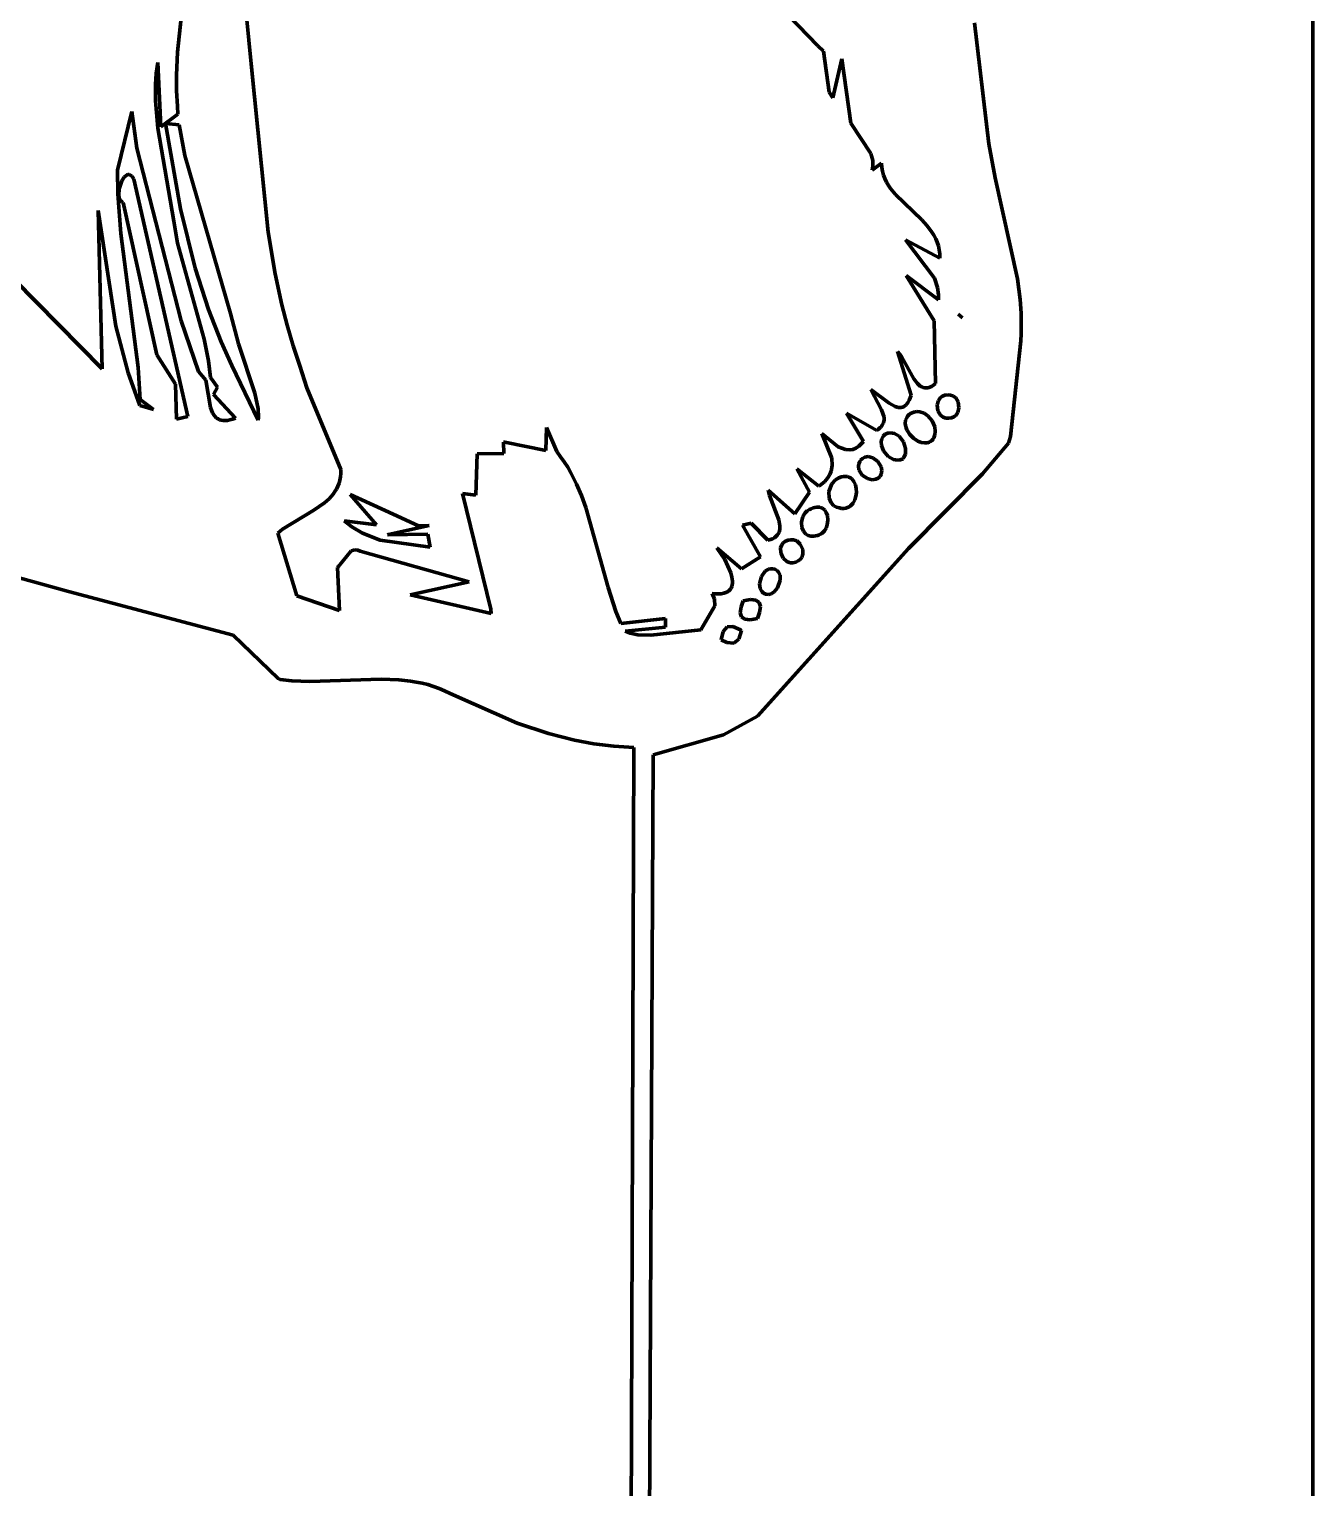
# Model space of a CAD drawing. Header units: millimetres. Extents: x 0 to 11.1, y 0 to 17.3.
# Drawn here: x 9.312 to 11.111, y 3.768 to 5.812 of the extents above; entities that cross this region are included whole.
import ezdxf

# ---------------------------------------------------------------- set-up
doc = ezdxf.new("R2010")
doc.units = ezdxf.units.MM
doc.layers.add('color#010101ff', color=7, linetype='CONTINUOUS', lineweight=100)
doc.layers.add('color#ffffffff', color=7, linetype='CONTINUOUS', lineweight=100)

msp = doc.modelspace()

# ---------------------------------------------------------------- linework, layer by layer
at = {"layer": 'color#010101ff'}
for p, q in [((9.52, 5.7795), (9.5389, 5.952)), ((9.611, 5.8878), (9.6232, 5.7631)), ((10.4173, 5.7884), (10.3623, 5.8452)), ((10.637, 5.8204), (10.6573, 5.6509)), ((10.4255, 5.7809), (10.4173, 5.7884)), ((9.4904, 5.7497), (9.4924, 5.7652)), ((9.4924, 5.7652), (9.4967, 5.6751)), ((9.5187, 5.7471), (9.52, 5.7795)), ((9.6232, 5.7631), (9.647, 5.5272)), ((10.4334, 5.7234), (10.4255, 5.7809)), ((10.4512, 5.7702), (10.4387, 5.7153)), ((10.4639, 5.68), (10.4512, 5.7702)), ((9.4893, 5.7343), (9.4904, 5.7497)), ((9.5189, 5.7254), (9.5187, 5.7471)), ((9.4893, 5.7112), (9.4893, 5.7343)), ((9.5199, 5.7037), (9.5189, 5.7254)), ((10.4387, 5.7153), (10.4334, 5.7234)), ((9.4927, 5.6728), (9.4893, 5.7112)), ((9.5208, 5.6928), (9.5199, 5.7037)), ((9.4361, 5.6144), (9.4559, 5.6965)), ((9.4559, 5.6965), (9.4631, 5.6449)), ((9.4967, 5.6751), (9.5208, 5.6928)), ((9.515, 5.5428), (9.4927, 5.6728)), ((9.5034, 5.6796), (9.5241, 5.5598)), ((9.5225, 5.6779), (9.5034, 5.6796)), ((9.5306, 5.6348), (9.5225, 5.6779)), ((10.4919, 5.6373), (10.4639, 5.68)), ((9.4631, 5.6449), (9.5251, 5.403)), ((10.6573, 5.6509), (10.6659, 5.6034)), ((9.5942, 5.4134), (9.5306, 5.6348)), ((10.4943, 5.6277), (10.4919, 5.6373)), ((10.5065, 5.6239), (10.4934, 5.6142)), ((10.4934, 5.6142), (10.4943, 5.6198)), ((10.4943, 5.6198), (10.4943, 5.6277)), ((10.5069, 5.6181), (10.5065, 5.6239)), ((9.4365, 5.581), (9.4361, 5.6144)), ((9.4422, 5.5994), (9.4384, 5.5882)), ((9.4455, 5.6046), (9.4422, 5.5994)), ((9.4481, 5.6069), (9.4455, 5.6046)), ((9.4494, 5.6077), (9.4481, 5.6069)), ((9.4508, 5.608), (9.4494, 5.6077)), ((9.4522, 5.6081), (9.4508, 5.608)), ((9.4535, 5.6077), (9.4522, 5.6081)), ((9.4549, 5.6069), (9.4535, 5.6077)), ((9.4563, 5.6057), (9.4549, 5.6069)), ((9.4576, 5.604), (9.4563, 5.6057)), ((9.4589, 5.6017), (9.4576, 5.604)), ((9.5346, 5.2691), (9.4589, 5.6017)), ((10.5079, 5.6126), (10.5069, 5.6181)), ((10.5094, 5.6074), (10.5079, 5.6126)), ((10.5113, 5.6024), (10.5094, 5.6074)), ((10.5137, 5.5975), (10.5113, 5.6024)), ((10.6659, 5.6034), (10.6974, 5.4618)), ((9.4407, 5.5256), (9.4365, 5.581)), ((9.4384, 5.5882), (9.4378, 5.5791)), ((9.4378, 5.5791), (9.4385, 5.5751)), ((10.5164, 5.5929), (10.5137, 5.5975)), ((10.5194, 5.5884), (10.5164, 5.5929)), ((10.5263, 5.5799), (10.5194, 5.5884)), ((10.5631, 5.5445), (10.5263, 5.5799)), ((9.4385, 5.5751), (9.4399, 5.5719)), ((9.4399, 5.5719), (9.441, 5.5707)), ((9.441, 5.5707), (9.4423, 5.5697)), ((9.4423, 5.5697), (9.4438, 5.569)), ((9.4438, 5.569), (9.4912, 5.3555)), ((9.5241, 5.5598), (9.5447, 5.4771)), ((9.4144, 5.3358), (9.409, 5.5576)), ((9.409, 5.5576), (9.4339, 5.3954)), ((9.5201, 5.5121), (9.515, 5.5428)), ((10.5707, 5.5362), (10.5631, 5.5445)), ((9.4652, 5.3376), (9.4407, 5.5256)), ((9.647, 5.5272), (9.6569, 5.4688)), ((10.5773, 5.5275), (10.5707, 5.5362)), ((10.5802, 5.523), (10.5773, 5.5275)), ((10.5827, 5.5182), (10.5802, 5.523)), ((10.5848, 5.5133), (10.5827, 5.5182)), ((9.2436, 5.5089), (9.4144, 5.3358)), ((9.5576, 5.3773), (9.5201, 5.5121)), ((10.5809, 5.4627), (10.5402, 5.5167)), ((10.5402, 5.5167), (10.5885, 5.491)), ((10.5865, 5.5081), (10.5848, 5.5133)), ((10.5877, 5.5027), (10.5865, 5.5081)), ((10.5884, 5.497), (10.5877, 5.5027)), ((9.5447, 5.4771), (9.5634, 5.4192)), ((10.5885, 5.491), (10.5884, 5.497)), ((9.6569, 5.4688), (9.6663, 5.4254)), ((10.5804, 5.4029), (10.5412, 5.4667)), ((10.5412, 5.4667), (10.5867, 5.4323)), ((10.5852, 5.45), (10.5809, 5.4627)), ((10.6974, 5.4618), (10.701, 5.4332)), ((10.5867, 5.4396), (10.5852, 5.45)), ((10.5867, 5.4323), (10.5867, 5.4396)), ((9.5634, 5.4192), (9.5811, 5.3739)), ((9.6663, 5.4254), (9.6737, 5.3968)), ((10.701, 5.4332), (10.7023, 5.4139)), ((9.4339, 5.3954), (9.4512, 5.3301)), ((9.5251, 5.403), (9.5497, 5.3323)), ((9.6056, 5.3711), (9.5942, 5.4134)), ((9.6737, 5.3968), (9.6821, 5.3683)), ((10.5824, 5.3153), (10.5804, 5.4029)), ((10.6139, 5.4125), (10.6204, 5.4072)), ((10.6204, 5.4072), (10.6139, 5.4125)), ((10.7023, 5.4139), (10.7026, 5.3946)), ((9.5637, 5.3469), (9.5576, 5.3773)), ((10.7017, 5.3751), (10.6875, 5.2412)), ((10.7023, 5.3849), (10.7017, 5.3751)), ((10.7026, 5.3946), (10.7023, 5.3849)), ((9.4912, 5.3555), (9.5171, 5.3144)), ((9.5811, 5.3739), (9.5962, 5.3407)), ((9.6284, 5.3019), (9.6056, 5.3711)), ((9.6821, 5.3683), (9.6915, 5.34)), ((10.5481, 5.2988), (10.5292, 5.36)), ((10.5292, 5.36), (10.5323, 5.3565)), ((10.5323, 5.3565), (10.5353, 5.3521)), ((9.4679, 5.2931), (9.4652, 5.3376)), ((9.5665, 5.3238), (9.5637, 5.3469)), ((9.5962, 5.3407), (9.6333, 5.264)), ((9.6915, 5.34), (9.7013, 5.3091)), ((10.5353, 5.3521), (10.552, 5.3219)), ((9.4512, 5.3301), (9.4674, 5.2844)), ((9.5171, 5.3144), (9.5185, 5.2654)), ((9.5497, 5.3323), (9.5599, 5.3202)), ((9.5599, 5.3202), (9.5665, 5.2819)), ((9.5763, 5.3104), (9.5665, 5.3238)), ((10.552, 5.3219), (10.5572, 5.3151)), ((10.5572, 5.3151), (10.561, 5.3118)), ((10.5796, 5.313), (10.5824, 5.3153)), ((9.4867, 5.279), (9.4679, 5.2931)), ((9.5706, 5.2999), (9.5763, 5.3104)), ((9.6013, 5.2666), (9.5706, 5.2999)), ((9.6331, 5.2796), (9.6284, 5.3019)), ((9.7013, 5.3091), (9.7491, 5.1946)), ((10.5067, 5.2784), (10.4918, 5.307)), ((10.4918, 5.307), (10.5172, 5.2876)), ((10.5456, 5.292), (10.5469, 5.2952)), ((10.5469, 5.2952), (10.5481, 5.2988)), ((10.561, 5.3118), (10.563, 5.3106)), ((10.563, 5.3106), (10.5651, 5.3097)), ((10.5651, 5.3097), (10.5673, 5.3092)), ((10.5673, 5.3092), (10.5695, 5.3091)), ((10.5695, 5.3091), (10.5719, 5.3093)), ((10.5719, 5.3093), (10.5743, 5.3101)), ((10.5743, 5.3101), (10.5769, 5.3113)), ((10.5769, 5.3113), (10.5796, 5.313)), ((10.5895, 5.2957), (10.5866, 5.2917)), ((10.5922, 5.2977), (10.5895, 5.2957)), ((10.5955, 5.2989), (10.5922, 5.2977)), ((10.5995, 5.2993), (10.5955, 5.2989)), ((10.6033, 5.2991), (10.5995, 5.2993)), ((10.6067, 5.298), (10.6033, 5.2991)), ((10.6107, 5.2951), (10.6067, 5.298)), ((10.6141, 5.2894), (10.6107, 5.2951)), ((9.4674, 5.2844), (9.4867, 5.279)), ((9.5665, 5.2819), (9.5693, 5.2744)), ((9.5693, 5.2744), (9.5718, 5.2702)), ((9.6335, 5.268), (9.6331, 5.2796)), ((10.4814, 5.234), (10.4576, 5.2739)), ((10.4576, 5.2739), (10.4999, 5.2495)), ((10.5102, 5.2683), (10.5067, 5.2784)), ((10.5172, 5.2876), (10.5259, 5.283)), ((10.5259, 5.283), (10.53, 5.2818)), ((10.53, 5.2818), (10.534, 5.2817)), ((10.534, 5.2817), (10.5359, 5.282)), ((10.5359, 5.282), (10.5377, 5.2827)), ((10.5377, 5.2827), (10.5395, 5.2838)), ((10.5395, 5.2838), (10.5412, 5.2852)), ((10.5412, 5.2852), (10.5427, 5.2871)), ((10.5427, 5.2871), (10.5442, 5.2893)), ((10.5442, 5.2893), (10.5456, 5.292)), ((10.5475, 5.2731), (10.5454, 5.2717)), ((10.5518, 5.275), (10.5475, 5.2731)), ((10.5561, 5.2759), (10.5518, 5.275)), ((10.5603, 5.2756), (10.5561, 5.2759)), ((10.5663, 5.2736), (10.5603, 5.2756)), ((10.5718, 5.27), (10.5663, 5.2736)), ((10.5866, 5.2917), (10.5848, 5.2853)), ((10.5848, 5.2853), (10.5858, 5.2768)), ((10.5858, 5.2768), (10.5893, 5.271)), ((10.6106, 5.2705), (10.6135, 5.2745)), ((10.6135, 5.2745), (10.6152, 5.281)), ((10.6152, 5.281), (10.6141, 5.2894)), ((9.5185, 5.2654), (9.5346, 5.2691)), ((9.5718, 5.2702), (9.575, 5.2669)), ((9.575, 5.2669), (9.5769, 5.2656)), ((9.5769, 5.2656), (9.579, 5.2646)), ((9.579, 5.2646), (9.5814, 5.2638)), ((9.5814, 5.2638), (9.584, 5.2634)), ((9.584, 5.2634), (9.5869, 5.2633)), ((9.5869, 5.2633), (9.59, 5.2636)), ((9.59, 5.2636), (9.5935, 5.2642)), ((9.5935, 5.2642), (9.5972, 5.2652)), ((9.5972, 5.2652), (9.6013, 5.2666)), ((9.6333, 5.264), (9.6335, 5.268)), ((10.0361, 5.2214), (10.037, 5.2535)), ((10.037, 5.2535), (10.0515, 5.2201)), ((10.5024, 5.2512), (10.5045, 5.253)), ((10.5045, 5.253), (10.5062, 5.2548)), ((10.5062, 5.2548), (10.5076, 5.2567)), ((10.5076, 5.2567), (10.5095, 5.2604)), ((10.5095, 5.2604), (10.5103, 5.2643)), ((10.5103, 5.2643), (10.5102, 5.2683)), ((10.5405, 5.2638), (10.54, 5.2593)), ((10.54, 5.2593), (10.5407, 5.2548)), ((10.5412, 5.2659), (10.5405, 5.2638)), ((10.5407, 5.2548), (10.5423, 5.2503)), ((10.5422, 5.2679), (10.5412, 5.2659)), ((10.5436, 5.2699), (10.5422, 5.2679)), ((10.5454, 5.2717), (10.5436, 5.2699)), ((10.5776, 5.2631), (10.5718, 5.27)), ((10.5812, 5.2547), (10.5776, 5.2631)), ((10.582, 5.248), (10.5812, 5.2547)), ((10.5893, 5.271), (10.5933, 5.268)), ((10.5933, 5.268), (10.5967, 5.2669)), ((10.5967, 5.2669), (10.6007, 5.2667)), ((10.6007, 5.2667), (10.6046, 5.2671)), ((10.6046, 5.2671), (10.6079, 5.2685)), ((10.6079, 5.2685), (10.6106, 5.2705)), ((9.9772, 5.2172), (9.977, 5.2332)), ((9.977, 5.2332), (9.9786, 5.2329)), ((9.9786, 5.2329), (10.0361, 5.2214)), ((10.4372, 5.2108), (10.4229, 5.2454)), ((10.4229, 5.2454), (10.4459, 5.2268)), ((10.4749, 5.2276), (10.4792, 5.2316)), ((10.4792, 5.2316), (10.4814, 5.234)), ((10.4999, 5.2495), (10.5024, 5.2512)), ((10.5071, 5.2379), (10.5063, 5.2342)), ((10.5063, 5.2342), (10.5066, 5.2284)), ((10.509, 5.2414), (10.5071, 5.2379)), ((10.5118, 5.2445), (10.509, 5.2414)), ((10.5156, 5.2459), (10.5118, 5.2445)), ((10.5194, 5.2463), (10.5156, 5.2459)), ((10.5247, 5.2452), (10.5194, 5.2463)), ((10.5312, 5.2413), (10.5247, 5.2452)), ((10.5373, 5.2337), (10.5312, 5.2413)), ((10.5405, 5.2243), (10.5373, 5.2337)), ((10.5423, 5.2503), (10.5462, 5.244)), ((10.5462, 5.244), (10.5515, 5.2385)), ((10.5515, 5.2385), (10.5578, 5.2344)), ((10.5578, 5.2344), (10.5623, 5.2327)), ((10.5623, 5.2327), (10.5668, 5.232)), ((10.5668, 5.232), (10.5712, 5.2324)), ((10.5712, 5.2324), (10.5733, 5.2331)), ((10.5733, 5.2331), (10.5754, 5.2341)), ((10.5754, 5.2341), (10.5773, 5.2355)), ((10.5773, 5.2355), (10.5792, 5.2372)), ((10.5792, 5.2372), (10.5802, 5.2393)), ((10.5802, 5.2393), (10.5816, 5.2436)), ((10.5816, 5.2436), (10.582, 5.248)), ((10.6845, 5.2317), (10.6482, 5.1889)), ((10.6875, 5.2412), (10.6845, 5.2317)), ((9.938, 5.1589), (9.9402, 5.2168)), ((9.9402, 5.2168), (9.9772, 5.2172)), ((10.0515, 5.2201), (10.057, 5.2128)), ((10.057, 5.2128), (10.0621, 5.2054)), ((10.4459, 5.2268), (10.456, 5.2227)), ((10.456, 5.2227), (10.4622, 5.2223)), ((10.4622, 5.2223), (10.4664, 5.223)), ((10.4664, 5.223), (10.4706, 5.2248)), ((10.4706, 5.2248), (10.4749, 5.2276)), ((10.4832, 5.212), (10.4801, 5.2103)), ((10.4881, 5.2129), (10.4832, 5.212)), ((10.4946, 5.2114), (10.4881, 5.2129)), ((10.5017, 5.2062), (10.4946, 5.2114)), ((10.5066, 5.2284), (10.5095, 5.2208)), ((10.5095, 5.2208), (10.5162, 5.2129)), ((10.5162, 5.2129), (10.5233, 5.2089)), ((10.5368, 5.21), (10.5379, 5.2115)), ((10.5379, 5.2115), (10.5402, 5.2167)), ((10.5402, 5.2167), (10.5405, 5.2243)), ((9.7491, 5.1946), (9.7491, 5.1894)), ((10.0621, 5.2054), (10.0669, 5.1979)), ((10.0669, 5.1979), (10.0713, 5.1902)), ((10.4058, 5.1632), (10.3878, 5.1958)), ((10.3878, 5.1958), (10.419, 5.1717)), ((10.4341, 5.1876), (10.4362, 5.1925)), ((10.4362, 5.1925), (10.4377, 5.2002)), ((10.4377, 5.2002), (10.4372, 5.2108)), ((10.4748, 5.2027), (10.4743, 5.1993)), ((10.4743, 5.1993), (10.4751, 5.1944)), ((10.4762, 5.206), (10.4748, 5.2027)), ((10.4751, 5.1944), (10.4797, 5.187)), ((10.4772, 5.2077), (10.4762, 5.206)), ((10.4801, 5.2103), (10.4772, 5.2077)), ((10.5063, 5.1987), (10.5017, 5.2062)), ((10.5072, 5.1936), (10.5063, 5.1987)), ((10.5063, 5.1885), (10.5072, 5.1936)), ((10.5233, 5.2089), (10.529, 5.2079)), ((10.529, 5.2079), (10.5329, 5.2084)), ((10.5329, 5.2084), (10.5368, 5.21)), ((9.7449, 5.1713), (9.743, 5.1675)), ((9.7465, 5.1755), (9.7449, 5.1713)), ((9.7477, 5.1798), (9.7465, 5.1755)), ((9.7486, 5.1844), (9.7477, 5.1798)), ((9.7491, 5.1894), (9.7486, 5.1844)), ((10.0713, 5.1902), (10.0793, 5.1744)), ((10.0793, 5.1744), (10.0863, 5.1582)), ((10.419, 5.1717), (10.422, 5.1738)), ((10.422, 5.1738), (10.4271, 5.1782)), ((10.4271, 5.1782), (10.4311, 5.1828)), ((10.4311, 5.1828), (10.4341, 5.1876)), ((10.4369, 5.1747), (10.4328, 5.1639)), ((10.4421, 5.1804), (10.4369, 5.1747)), ((10.4471, 5.1833), (10.4421, 5.1804)), ((10.4504, 5.1844), (10.4471, 5.1833)), ((10.4534, 5.185), (10.4504, 5.1844)), ((10.4562, 5.1851), (10.4534, 5.185)), ((10.4588, 5.1848), (10.4562, 5.1851)), ((10.4611, 5.1841), (10.4588, 5.1848)), ((10.4632, 5.183), (10.4611, 5.1841)), ((10.465, 5.1816), (10.4632, 5.183)), ((10.4666, 5.1799), (10.465, 5.1816)), ((10.468, 5.1779), (10.4666, 5.1799)), ((10.4701, 5.1734), (10.468, 5.1779)), ((10.4713, 5.1683), (10.4701, 5.1734)), ((10.4797, 5.187), (10.487, 5.182)), ((10.487, 5.182), (10.4937, 5.1804)), ((10.4937, 5.1804), (10.4987, 5.1812)), ((10.4987, 5.1812), (10.5018, 5.1827)), ((10.5018, 5.1827), (10.5046, 5.1852)), ((10.5046, 5.1852), (10.5063, 5.1885)), ((10.6482, 5.1889), (10.5444, 5.0842)), ((9.7326, 5.1539), (9.726, 5.1482)), ((9.7383, 5.1603), (9.7326, 5.1539)), ((9.7408, 5.1638), (9.7383, 5.1603)), ((9.743, 5.1675), (9.7408, 5.1638)), ((9.7619, 5.1599), (9.8224, 5.1322)), ((9.7991, 5.1172), (9.7619, 5.1599)), ((9.9592, 4.9993), (9.9195, 5.161)), ((9.9195, 5.161), (9.938, 5.1589)), ((10.0863, 5.1582), (10.0924, 5.1416)), ((10.3495, 5.1585), (10.3478, 5.1658)), ((10.3478, 5.1658), (10.3853, 5.1325)), ((10.3627, 5.1242), (10.3495, 5.1585)), ((10.3853, 5.1325), (10.4058, 5.1632)), ((10.4328, 5.1639), (10.4331, 5.1546)), ((10.4331, 5.1546), (10.4361, 5.148)), ((10.4668, 5.1477), (10.4693, 5.1522)), ((10.4693, 5.1522), (10.4709, 5.1574)), ((10.4709, 5.1574), (10.4715, 5.1628)), ((10.4715, 5.1628), (10.4713, 5.1683)), ((9.711, 5.1379), (9.6674, 5.1112)), ((9.726, 5.1482), (9.711, 5.1379)), ((9.8224, 5.1322), (9.8578, 5.116)), ((10.0924, 5.1416), (10.1234, 5.0296)), ((10.3996, 5.134), (10.3965, 5.1289)), ((10.4024, 5.1368), (10.3996, 5.134)), ((10.4059, 5.1389), (10.4024, 5.1368)), ((10.4079, 5.1397), (10.4059, 5.1389)), ((10.4107, 5.141), (10.4079, 5.1397)), ((10.4134, 5.1418), (10.4107, 5.141)), ((10.4159, 5.1422), (10.4134, 5.1418)), ((10.4182, 5.1422), (10.4159, 5.1422)), ((10.4203, 5.1419), (10.4182, 5.1422)), ((10.4223, 5.1413), (10.4203, 5.1419)), ((10.4241, 5.1405), (10.4223, 5.1413)), ((10.4271, 5.1379), (10.4241, 5.1405)), ((10.4293, 5.1346), (10.4271, 5.1379)), ((10.4308, 5.1306), (10.4293, 5.1346)), ((10.4316, 5.124), (10.4308, 5.1306)), ((10.4361, 5.148), (10.44, 5.1441)), ((10.44, 5.1441), (10.4434, 5.1422)), ((10.4434, 5.1422), (10.4476, 5.141)), ((10.4476, 5.141), (10.4508, 5.1404)), ((10.4508, 5.1404), (10.4538, 5.1403)), ((10.4538, 5.1403), (10.4565, 5.1407)), ((10.4565, 5.1407), (10.459, 5.1414)), ((10.459, 5.1414), (10.4613, 5.1425)), ((10.4613, 5.1425), (10.4633, 5.144)), ((10.4633, 5.144), (10.4652, 5.1457)), ((10.4652, 5.1457), (10.4668, 5.1477)), ((9.6674, 5.1112), (9.6608, 5.1054)), ((9.7644, 5.1145), (9.7538, 5.1228)), ((9.7538, 5.1228), (9.7991, 5.1172)), ((9.7795, 5.1055), (9.7644, 5.1145)), ((9.873, 5.1164), (9.8159, 5.1036)), ((9.8578, 5.116), (9.873, 5.1164)), ((10.3119, 5.1168), (10.3239, 5.1198)), ((10.3372, 5.0723), (10.3119, 5.1168)), ((10.3239, 5.1198), (10.3475, 5.0958)), ((10.3643, 5.1161), (10.3627, 5.1242)), ((10.3638, 5.1088), (10.3642, 5.1111)), ((10.3642, 5.1111), (10.3643, 5.1161)), ((10.3965, 5.1289), (10.3945, 5.1212)), ((10.3945, 5.1212), (10.3951, 5.1135)), ((10.3951, 5.1135), (10.3972, 5.1083)), ((10.4233, 5.1057), (10.4266, 5.1089)), ((10.4266, 5.1089), (10.429, 5.1128)), ((10.429, 5.1128), (10.4307, 5.1172)), ((10.4307, 5.1172), (10.4316, 5.124)), ((9.6608, 5.1054), (9.6874, 5.018)), ((9.8041, 5.0958), (9.7795, 5.1055)), ((9.8742, 5.0862), (9.8041, 5.0958)), ((9.8143, 5.1033), (9.8711, 5.1042)), ((9.8159, 5.1036), (9.8143, 5.1033)), ((9.8711, 5.1042), (9.8742, 5.0862)), ((10.3475, 5.0958), (10.351, 5.0968)), ((10.351, 5.0968), (10.3541, 5.0979)), ((10.3541, 5.0979), (10.3567, 5.0993)), ((10.3567, 5.0993), (10.3588, 5.1009)), ((10.3588, 5.1009), (10.3606, 5.1026)), ((10.3606, 5.1026), (10.362, 5.1045)), ((10.362, 5.1045), (10.3631, 5.1066)), ((10.3631, 5.1066), (10.3638, 5.1088)), ((10.367, 5.0895), (10.3652, 5.0849)), ((10.3691, 5.0921), (10.367, 5.0895)), ((10.3721, 5.0942), (10.3691, 5.0921)), ((10.376, 5.0956), (10.3721, 5.0942)), ((10.3797, 5.0964), (10.376, 5.0956)), ((10.3832, 5.0963), (10.3797, 5.0964)), ((10.3879, 5.0947), (10.3832, 5.0963)), ((10.3928, 5.0903), (10.3879, 5.0947)), ((10.3963, 5.0827), (10.3928, 5.0903)), ((10.3972, 5.1083), (10.4007, 5.1043)), ((10.4007, 5.1043), (10.4038, 5.1025)), ((10.4038, 5.1025), (10.4075, 5.1015)), ((10.4075, 5.1015), (10.4119, 5.1015)), ((10.4119, 5.1015), (10.4143, 5.1019)), ((10.4143, 5.1019), (10.4169, 5.1025)), ((10.4169, 5.1025), (10.4192, 5.1033)), ((10.4192, 5.1033), (10.4214, 5.1044)), ((10.4214, 5.1044), (10.4233, 5.1057)), ((9.7454, 5.0583), (9.7635, 5.0809)), ((9.7635, 5.0809), (9.7686, 5.0824)), ((9.7686, 5.0824), (9.773, 5.0817)), ((9.773, 5.0817), (9.7763, 5.0802)), ((9.7763, 5.0802), (9.9288, 5.0374)), ((10.2869, 5.0688), (10.276, 5.0849)), ((10.276, 5.0849), (10.3104, 5.0557)), ((10.2955, 5.0502), (10.2869, 5.0688)), ((10.3104, 5.0557), (10.3372, 5.0723)), ((10.5444, 5.0842), (10.3328, 4.8493)), ((10.3652, 5.0849), (10.3654, 5.0782)), ((10.3654, 5.0782), (10.3689, 5.0704)), ((10.3689, 5.0704), (10.374, 5.0658)), ((10.3901, 5.0667), (10.3929, 5.0689)), ((10.3929, 5.0689), (10.3949, 5.0715)), ((10.3949, 5.0715), (10.3965, 5.0761)), ((10.3965, 5.0761), (10.3963, 5.0827)), ((9.3672, 5.024), (9.2516, 5.056)), ((9.7444, 5.0574), (9.7454, 5.0583)), ((9.7473, 4.9971), (9.7444, 5.0574)), ((10.2971, 5.0441), (10.2955, 5.0502)), ((10.3438, 5.0523), (10.3384, 5.0451)), ((10.3482, 5.055), (10.3438, 5.0523)), ((10.3515, 5.0558), (10.3482, 5.055)), ((10.3537, 5.0558), (10.3515, 5.0558)), ((10.3574, 5.055), (10.3537, 5.0558)), ((10.3604, 5.0534), (10.3574, 5.055)), ((10.3625, 5.0511), (10.3604, 5.0534)), ((10.3645, 5.0467), (10.3625, 5.0511)), ((10.374, 5.0658), (10.3789, 5.0642)), ((10.3789, 5.0642), (10.3825, 5.0641)), ((10.3825, 5.0641), (10.3864, 5.0651)), ((10.3864, 5.0651), (10.3901, 5.0667)), ((9.9288, 5.0374), (9.846, 5.0194)), ((10.1234, 5.0296), (10.1346, 4.9957)), ((10.2946, 5.0268), (10.2959, 5.0287)), ((10.2959, 5.0287), (10.2968, 5.0309)), ((10.2968, 5.0309), (10.2974, 5.0332)), ((10.2978, 5.0384), (10.2971, 5.0441)), ((10.2974, 5.0332), (10.2978, 5.0357)), ((10.2978, 5.0357), (10.2978, 5.0384)), ((10.3384, 5.0451), (10.3357, 5.0346)), ((10.3357, 5.0346), (10.3367, 5.0279)), ((10.3367, 5.0279), (10.3391, 5.0238)), ((10.3564, 5.0235), (10.3611, 5.0292)), ((10.3611, 5.0292), (10.3648, 5.0398)), ((10.3648, 5.0398), (10.3645, 5.0467)), ((9.5982, 4.9625), (9.3672, 5.024)), ((9.6874, 5.018), (9.7473, 4.9971)), ((9.846, 5.0194), (9.9597, 4.9933)), ((10.2726, 5.013), (10.2694, 5.021)), ((10.2694, 5.021), (10.2742, 5.0206)), ((10.273, 5.0036), (10.2726, 5.013)), ((10.2742, 5.0206), (10.2785, 5.0205)), ((10.2785, 5.0205), (10.2822, 5.0208)), ((10.2822, 5.0208), (10.2855, 5.0214)), ((10.2855, 5.0214), (10.2884, 5.0224)), ((10.2884, 5.0224), (10.2909, 5.0236)), ((10.2909, 5.0236), (10.2929, 5.025)), ((10.2929, 5.025), (10.2946, 5.0268)), ((10.313, 5.0106), (10.31, 5.0023)), ((10.3233, 5.0125), (10.313, 5.0106)), ((10.3307, 5.0118), (10.3233, 5.0125)), ((10.3353, 5.0085), (10.3307, 5.0118)), ((10.337, 5.0028), (10.3353, 5.0085)), ((10.3391, 5.0238), (10.3415, 5.0217)), ((10.3415, 5.0217), (10.3447, 5.0204)), ((10.3447, 5.0204), (10.3486, 5.0198)), ((10.3486, 5.0198), (10.3519, 5.0207)), ((10.3519, 5.0207), (10.3564, 5.0235)), ((9.9597, 4.9933), (9.9592, 4.9993)), ((10.1346, 4.9957), (10.1414, 4.9792)), ((10.2535, 4.9702), (10.273, 5.0036)), ((10.31, 5.0023), (10.3088, 4.9942)), ((10.3088, 4.9942), (10.3105, 4.9885)), ((10.3105, 4.9885), (10.3151, 4.9852)), ((10.3328, 4.9859), (10.3358, 4.9944)), ((10.3358, 4.9944), (10.337, 5.0028)), ((10.1414, 4.9792), (10.2039, 4.986)), ((10.2039, 4.974), (10.1473, 4.9683)), ((10.1473, 4.9683), (10.1543, 4.9657)), ((10.1832, 4.9627), (10.2535, 4.9702)), ((10.2039, 4.986), (10.2039, 4.974)), ((10.2848, 4.968), (10.2818, 4.9564)), ((10.2903, 4.9742), (10.2848, 4.968)), ((10.2983, 4.9749), (10.2903, 4.9742)), ((10.3089, 4.9702), (10.2983, 4.9749)), ((10.3068, 4.9569), (10.3107, 4.9691)), ((10.3107, 4.9691), (10.3089, 4.9702)), ((10.3151, 4.9852), (10.3225, 4.9843)), ((10.3225, 4.9843), (10.3328, 4.9859)), ((9.6611, 4.9019), (9.5982, 4.9625)), ((10.1543, 4.9657), (10.165, 4.9633)), ((10.165, 4.9633), (10.1832, 4.9627)), ((10.2818, 4.9564), (10.2897, 4.9524)), ((10.2897, 4.9524), (10.2999, 4.9514)), ((10.2999, 4.9514), (10.3068, 4.9569)), ((9.664, 4.9006), (9.6611, 4.9019)), ((9.6805, 4.8988), (9.664, 4.9006)), ((9.7054, 4.8979), (9.6805, 4.8988)), ((9.8055, 4.9013), (9.7054, 4.8979)), ((9.8303, 4.9003), (9.8055, 4.9013)), ((9.8466, 4.8984), (9.8303, 4.9003)), ((9.8547, 4.8971), (9.8466, 4.8984)), ((9.8628, 4.8954), (9.8547, 4.8971)), ((9.8708, 4.8934), (9.8628, 4.8954)), ((9.8787, 4.891), (9.8708, 4.8934)), ((9.8866, 4.8882), (9.8787, 4.891)), ((9.8945, 4.8849), (9.8866, 4.8882)), ((9.9023, 4.8812), (9.8945, 4.8849)), ((9.9961, 4.8395), (9.9023, 4.8812)), ((10.3328, 4.8493), (10.2854, 4.8233)), ((10.0402, 4.8248), (9.9961, 4.8395)), ((10.0763, 4.8157), (10.0402, 4.8248)), ((10.2854, 4.8233), (10.1869, 4.7951)), ((10.1037, 4.8105), (10.0763, 4.8157)), ((10.1316, 4.807), (10.1037, 4.8105)), ((10.1597, 4.8053), (10.1316, 4.807)), ((10.1518, 2.4858), (10.1597, 4.8053)), ((10.1869, 4.7951), (10.1698, 1.3887))]:
    msp.add_line(p, q, dxfattribs=at)
at = {"layer": 'color#ffffffff'}
for p, q in [((11.1111, 17.2917), (11.1111, 0)), ((9.5389, 5.952), (9.52, 5.7795)), ((9.6232, 5.7631), (9.611, 5.8878)), ((10.3623, 5.8452), (10.4173, 5.7884)), ((10.6573, 5.6509), (10.637, 5.8204)), ((10.4173, 5.7884), (10.4255, 5.7809)), ((9.4924, 5.7652), (9.4904, 5.7497)), ((9.4967, 5.6751), (9.4924, 5.7652)), ((9.52, 5.7795), (9.5187, 5.7471)), ((9.647, 5.5272), (9.6232, 5.7631)), ((10.4255, 5.7809), (10.4334, 5.7234)), ((10.4387, 5.7153), (10.4512, 5.7702)), ((10.4512, 5.7702), (10.4639, 5.68)), ((9.4904, 5.7497), (9.4893, 5.7343)), ((9.5187, 5.7471), (9.5189, 5.7254)), ((9.4893, 5.7343), (9.4893, 5.7112)), ((9.5189, 5.7254), (9.5199, 5.7037)), ((10.4334, 5.7234), (10.4387, 5.7153)), ((9.4893, 5.7112), (9.4927, 5.6728)), ((9.5199, 5.7037), (9.5208, 5.6928)), ((9.4559, 5.6965), (9.4361, 5.6144)), ((9.4631, 5.6449), (9.4559, 5.6965)), ((9.5208, 5.6928), (9.4967, 5.6751)), ((9.4927, 5.6728), (9.515, 5.5428)), ((9.5034, 5.6796), (9.5225, 5.6779)), ((9.5241, 5.5598), (9.5034, 5.6796)), ((9.5225, 5.6779), (9.5306, 5.6348)), ((10.4639, 5.68), (10.4919, 5.6373)), ((9.5251, 5.403), (9.4631, 5.6449)), ((10.6659, 5.6034), (10.6573, 5.6509)), ((9.5306, 5.6348), (9.5942, 5.4134)), ((10.4919, 5.6373), (10.4943, 5.6277)), ((10.4934, 5.6142), (10.5065, 5.6239)), ((10.4943, 5.6198), (10.4934, 5.6142)), ((10.4943, 5.6277), (10.4943, 5.6198)), ((10.5065, 5.6239), (10.5069, 5.6181)), ((9.4361, 5.6144), (9.4365, 5.581)), ((9.4384, 5.5882), (9.4422, 5.5994)), ((9.4422, 5.5994), (9.4455, 5.6046)), ((9.4455, 5.6046), (9.4481, 5.6069)), ((9.4481, 5.6069), (9.4494, 5.6077)), ((9.4494, 5.6077), (9.4508, 5.608)), ((9.4508, 5.608), (9.4522, 5.6081)), ((9.4522, 5.6081), (9.4535, 5.6077)), ((9.4535, 5.6077), (9.4549, 5.6069)), ((9.4549, 5.6069), (9.4563, 5.6057)), ((9.4563, 5.6057), (9.4576, 5.604)), ((9.4576, 5.604), (9.4589, 5.6017)), ((9.4589, 5.6017), (9.5346, 5.2691)), ((10.5069, 5.6181), (10.5079, 5.6126)), ((10.5079, 5.6126), (10.5094, 5.6074)), ((10.5094, 5.6074), (10.5113, 5.6024)), ((10.5113, 5.6024), (10.5137, 5.5975)), ((10.6974, 5.4618), (10.6659, 5.6034)), ((9.4365, 5.581), (9.4407, 5.5256)), ((9.4378, 5.5791), (9.4384, 5.5882)), ((9.4385, 5.5751), (9.4378, 5.5791)), ((10.5137, 5.5975), (10.5164, 5.5929)), ((10.5164, 5.5929), (10.5194, 5.5884)), ((10.5194, 5.5884), (10.5263, 5.5799)), ((10.5263, 5.5799), (10.5631, 5.5445)), ((9.4399, 5.5719), (9.4385, 5.5751)), ((9.441, 5.5707), (9.4399, 5.5719)), ((9.4423, 5.5697), (9.441, 5.5707)), ((9.4438, 5.569), (9.4423, 5.5697)), ((9.4912, 5.3555), (9.4438, 5.569)), ((9.5447, 5.4771), (9.5241, 5.5598)), ((9.4339, 5.3954), (9.409, 5.5576)), ((9.409, 5.5576), (9.4144, 5.3358)), ((9.515, 5.5428), (9.5201, 5.5121)), ((10.5631, 5.5445), (10.5707, 5.5362)), ((9.4407, 5.5256), (9.4652, 5.3376)), ((9.6569, 5.4688), (9.647, 5.5272)), ((10.5707, 5.5362), (10.5773, 5.5275)), ((10.5773, 5.5275), (10.5802, 5.523)), ((10.5802, 5.523), (10.5827, 5.5182)), ((10.5827, 5.5182), (10.5848, 5.5133)), ((9.4144, 5.3358), (9.2436, 5.5089)), ((9.5201, 5.5121), (9.5576, 5.3773)), ((10.5885, 5.491), (10.5402, 5.5167)), ((10.5402, 5.5167), (10.5809, 5.4627)), ((10.5848, 5.5133), (10.5865, 5.5081)), ((10.5865, 5.5081), (10.5877, 5.5027)), ((10.5877, 5.5027), (10.5884, 5.497)), ((9.5634, 5.4192), (9.5447, 5.4771)), ((10.5884, 5.497), (10.5885, 5.491)), ((9.6663, 5.4254), (9.6569, 5.4688)), ((10.5867, 5.4323), (10.5412, 5.4667)), ((10.5412, 5.4667), (10.5804, 5.4029)), ((10.5809, 5.4627), (10.5852, 5.45)), ((10.701, 5.4332), (10.6974, 5.4618)), ((10.5852, 5.45), (10.5867, 5.4396)), ((10.5867, 5.4396), (10.5867, 5.4323)), ((9.5811, 5.3739), (9.5634, 5.4192)), ((9.6737, 5.3968), (9.6663, 5.4254)), ((10.7023, 5.4139), (10.701, 5.4332)), ((9.4512, 5.3301), (9.4339, 5.3954)), ((9.5497, 5.3323), (9.5251, 5.403)), ((9.5942, 5.4134), (9.6056, 5.3711)), ((9.6821, 5.3683), (9.6737, 5.3968)), ((10.5804, 5.4029), (10.5824, 5.3153)), ((10.6139, 5.4125), (10.6204, 5.4072)), ((10.6204, 5.4072), (10.6139, 5.4125)), ((10.7026, 5.3946), (10.7023, 5.4139)), ((9.5576, 5.3773), (9.5637, 5.3469)), ((10.6875, 5.2412), (10.7017, 5.3751)), ((10.7017, 5.3751), (10.7023, 5.3849)), ((10.7023, 5.3849), (10.7026, 5.3946)), ((9.5171, 5.3144), (9.4912, 5.3555)), ((9.5962, 5.3407), (9.5811, 5.3739)), ((9.6056, 5.3711), (9.6284, 5.3019)), ((9.6915, 5.34), (9.6821, 5.3683)), ((10.5323, 5.3565), (10.5292, 5.36)), ((10.5292, 5.36), (10.5481, 5.2988)), ((10.5353, 5.3521), (10.5323, 5.3565)), ((9.4652, 5.3376), (9.4679, 5.2931)), ((9.5637, 5.3469), (9.5665, 5.3238)), ((9.6333, 5.264), (9.5962, 5.3407)), ((9.7013, 5.3091), (9.6915, 5.34)), ((10.552, 5.3219), (10.5353, 5.3521)), ((9.4674, 5.2844), (9.4512, 5.3301)), ((9.5185, 5.2654), (9.5171, 5.3144)), ((9.5599, 5.3202), (9.5497, 5.3323)), ((9.5665, 5.2819), (9.5599, 5.3202)), ((9.5665, 5.3238), (9.5763, 5.3104)), ((10.5572, 5.3151), (10.552, 5.3219)), ((10.561, 5.3118), (10.5572, 5.3151)), ((10.5824, 5.3153), (10.5796, 5.313)), ((9.4679, 5.2931), (9.4867, 5.279)), ((9.5763, 5.3104), (9.5706, 5.2999)), ((9.5706, 5.2999), (9.6013, 5.2666)), ((9.6284, 5.3019), (9.6331, 5.2796)), ((9.7491, 5.1946), (9.7013, 5.3091)), ((10.5172, 5.2876), (10.4918, 5.307)), ((10.4918, 5.307), (10.5067, 5.2784)), ((10.5469, 5.2952), (10.5456, 5.292)), ((10.5481, 5.2988), (10.5469, 5.2952)), ((10.563, 5.3106), (10.561, 5.3118)), ((10.5651, 5.3097), (10.563, 5.3106)), ((10.5673, 5.3092), (10.5651, 5.3097)), ((10.5695, 5.3091), (10.5673, 5.3092)), ((10.5719, 5.3093), (10.5695, 5.3091)), ((10.5743, 5.3101), (10.5719, 5.3093)), ((10.5769, 5.3113), (10.5743, 5.3101)), ((10.5796, 5.313), (10.5769, 5.3113)), ((10.5866, 5.2917), (10.5895, 5.2957)), ((10.5895, 5.2957), (10.5922, 5.2977)), ((10.5922, 5.2977), (10.5955, 5.2989)), ((10.5955, 5.2989), (10.5995, 5.2993)), ((10.5995, 5.2993), (10.6033, 5.2991)), ((10.6033, 5.2991), (10.6067, 5.298)), ((10.6067, 5.298), (10.6107, 5.2951)), ((10.6107, 5.2951), (10.6141, 5.2894)), ((9.4867, 5.279), (9.4674, 5.2844)), ((9.5693, 5.2744), (9.5665, 5.2819)), ((9.5718, 5.2702), (9.5693, 5.2744)), ((9.6331, 5.2796), (9.6335, 5.268)), ((10.4999, 5.2495), (10.4576, 5.2739)), ((10.4576, 5.2739), (10.4814, 5.234)), ((10.5067, 5.2784), (10.5102, 5.2683)), ((10.5259, 5.283), (10.5172, 5.2876)), ((10.53, 5.2818), (10.5259, 5.283)), ((10.534, 5.2817), (10.53, 5.2818)), ((10.5359, 5.282), (10.534, 5.2817)), ((10.5377, 5.2827), (10.5359, 5.282)), ((10.5395, 5.2838), (10.5377, 5.2827)), ((10.5412, 5.2852), (10.5395, 5.2838)), ((10.5427, 5.2871), (10.5412, 5.2852)), ((10.5442, 5.2893), (10.5427, 5.2871)), ((10.5456, 5.292), (10.5442, 5.2893)), ((10.5454, 5.2717), (10.5475, 5.2731)), ((10.5475, 5.2731), (10.5518, 5.275)), ((10.5518, 5.275), (10.5561, 5.2759)), ((10.5561, 5.2759), (10.5603, 5.2756)), ((10.5603, 5.2756), (10.5663, 5.2736)), ((10.5663, 5.2736), (10.5718, 5.27)), ((10.5848, 5.2853), (10.5866, 5.2917)), ((10.5858, 5.2768), (10.5848, 5.2853)), ((10.5893, 5.271), (10.5858, 5.2768)), ((10.6135, 5.2745), (10.6106, 5.2705)), ((10.6152, 5.281), (10.6135, 5.2745)), ((10.6141, 5.2894), (10.6152, 5.281)), ((9.5346, 5.2691), (9.5185, 5.2654)), ((9.575, 5.2669), (9.5718, 5.2702)), ((9.5769, 5.2656), (9.575, 5.2669)), ((9.579, 5.2646), (9.5769, 5.2656)), ((9.5814, 5.2638), (9.579, 5.2646)), ((9.584, 5.2634), (9.5814, 5.2638)), ((9.5869, 5.2633), (9.584, 5.2634)), ((9.59, 5.2636), (9.5869, 5.2633)), ((9.5935, 5.2642), (9.59, 5.2636)), ((9.5972, 5.2652), (9.5935, 5.2642)), ((9.6013, 5.2666), (9.5972, 5.2652)), ((9.6335, 5.268), (9.6333, 5.264)), ((10.037, 5.2535), (10.0361, 5.2214)), ((10.0515, 5.2201), (10.037, 5.2535)), ((10.5045, 5.253), (10.5024, 5.2512)), ((10.5062, 5.2548), (10.5045, 5.253)), ((10.5076, 5.2567), (10.5062, 5.2548)), ((10.5095, 5.2604), (10.5076, 5.2567)), ((10.5103, 5.2643), (10.5095, 5.2604)), ((10.5102, 5.2683), (10.5103, 5.2643)), ((10.54, 5.2593), (10.5405, 5.2638)), ((10.5407, 5.2548), (10.54, 5.2593)), ((10.5405, 5.2638), (10.5412, 5.2659)), ((10.5423, 5.2503), (10.5407, 5.2548)), ((10.5412, 5.2659), (10.5422, 5.2679)), ((10.5422, 5.2679), (10.5436, 5.2699)), ((10.5436, 5.2699), (10.5454, 5.2717)), ((10.5718, 5.27), (10.5776, 5.2631)), ((10.5776, 5.2631), (10.5812, 5.2547)), ((10.5812, 5.2547), (10.582, 5.248)), ((10.5933, 5.268), (10.5893, 5.271)), ((10.5967, 5.2669), (10.5933, 5.268)), ((10.6007, 5.2667), (10.5967, 5.2669)), ((10.6046, 5.2671), (10.6007, 5.2667)), ((10.6079, 5.2685), (10.6046, 5.2671)), ((10.6106, 5.2705), (10.6079, 5.2685)), ((9.9786, 5.2329), (9.977, 5.2332)), ((9.977, 5.2332), (9.9772, 5.2172)), ((10.0361, 5.2214), (9.9786, 5.2329)), ((10.4459, 5.2268), (10.4229, 5.2454)), ((10.4229, 5.2454), (10.4372, 5.2108)), ((10.4792, 5.2316), (10.4749, 5.2276)), ((10.4814, 5.234), (10.4792, 5.2316)), ((10.5024, 5.2512), (10.4999, 5.2495)), ((10.5063, 5.2342), (10.5071, 5.2379)), ((10.5066, 5.2284), (10.5063, 5.2342)), ((10.5071, 5.2379), (10.509, 5.2414)), ((10.509, 5.2414), (10.5118, 5.2445)), ((10.5118, 5.2445), (10.5156, 5.2459)), ((10.5156, 5.2459), (10.5194, 5.2463)), ((10.5194, 5.2463), (10.5247, 5.2452)), ((10.5247, 5.2452), (10.5312, 5.2413)), ((10.5312, 5.2413), (10.5373, 5.2337)), ((10.5373, 5.2337), (10.5405, 5.2243)), ((10.5462, 5.244), (10.5423, 5.2503)), ((10.5515, 5.2385), (10.5462, 5.244)), ((10.5578, 5.2344), (10.5515, 5.2385)), ((10.5623, 5.2327), (10.5578, 5.2344)), ((10.5668, 5.232), (10.5623, 5.2327)), ((10.5712, 5.2324), (10.5668, 5.232)), ((10.5733, 5.2331), (10.5712, 5.2324)), ((10.5754, 5.2341), (10.5733, 5.2331)), ((10.5773, 5.2355), (10.5754, 5.2341)), ((10.5792, 5.2372), (10.5773, 5.2355)), ((10.5802, 5.2393), (10.5792, 5.2372)), ((10.5816, 5.2436), (10.5802, 5.2393)), ((10.582, 5.248), (10.5816, 5.2436)), ((10.6482, 5.1889), (10.6845, 5.2317)), ((10.6845, 5.2317), (10.6875, 5.2412)), ((9.9402, 5.2168), (9.938, 5.1589)), ((9.9772, 5.2172), (9.9402, 5.2168)), ((10.057, 5.2128), (10.0515, 5.2201)), ((10.0621, 5.2054), (10.057, 5.2128)), ((10.456, 5.2227), (10.4459, 5.2268)), ((10.4622, 5.2223), (10.456, 5.2227)), ((10.4664, 5.223), (10.4622, 5.2223)), ((10.4706, 5.2248), (10.4664, 5.223)), ((10.4749, 5.2276), (10.4706, 5.2248)), ((10.4801, 5.2103), (10.4832, 5.212)), ((10.4832, 5.212), (10.4881, 5.2129)), ((10.4881, 5.2129), (10.4946, 5.2114)), ((10.4946, 5.2114), (10.5017, 5.2062)), ((10.5095, 5.2208), (10.5066, 5.2284)), ((10.5162, 5.2129), (10.5095, 5.2208)), ((10.5233, 5.2089), (10.5162, 5.2129)), ((10.5379, 5.2115), (10.5368, 5.21)), ((10.5402, 5.2167), (10.5379, 5.2115)), ((10.5405, 5.2243), (10.5402, 5.2167)), ((9.7491, 5.1894), (9.7491, 5.1946)), ((10.0669, 5.1979), (10.0621, 5.2054)), ((10.0713, 5.1902), (10.0669, 5.1979)), ((10.419, 5.1717), (10.3878, 5.1958)), ((10.3878, 5.1958), (10.4058, 5.1632)), ((10.4362, 5.1925), (10.4341, 5.1876)), ((10.4377, 5.2002), (10.4362, 5.1925)), ((10.4372, 5.2108), (10.4377, 5.2002)), ((10.4743, 5.1993), (10.4748, 5.2027)), ((10.4751, 5.1944), (10.4743, 5.1993)), ((10.4748, 5.2027), (10.4762, 5.206)), ((10.4797, 5.187), (10.4751, 5.1944)), ((10.4762, 5.206), (10.4772, 5.2077)), ((10.4772, 5.2077), (10.4801, 5.2103)), ((10.5017, 5.2062), (10.5063, 5.1987)), ((10.5063, 5.1987), (10.5072, 5.1936)), ((10.5072, 5.1936), (10.5063, 5.1885)), ((10.529, 5.2079), (10.5233, 5.2089)), ((10.5329, 5.2084), (10.529, 5.2079)), ((10.5368, 5.21), (10.5329, 5.2084)), ((9.743, 5.1675), (9.7449, 5.1713)), ((9.7449, 5.1713), (9.7465, 5.1755)), ((9.7465, 5.1755), (9.7477, 5.1798)), ((9.7477, 5.1798), (9.7486, 5.1844)), ((9.7486, 5.1844), (9.7491, 5.1894)), ((10.0793, 5.1744), (10.0713, 5.1902)), ((10.0863, 5.1582), (10.0793, 5.1744)), ((10.422, 5.1738), (10.419, 5.1717)), ((10.4271, 5.1782), (10.422, 5.1738)), ((10.4311, 5.1828), (10.4271, 5.1782)), ((10.4341, 5.1876), (10.4311, 5.1828)), ((10.4328, 5.1639), (10.4369, 5.1747)), ((10.4369, 5.1747), (10.4421, 5.1804)), ((10.4421, 5.1804), (10.4471, 5.1833)), ((10.4471, 5.1833), (10.4504, 5.1844)), ((10.4504, 5.1844), (10.4534, 5.185)), ((10.4534, 5.185), (10.4562, 5.1851)), ((10.4562, 5.1851), (10.4588, 5.1848)), ((10.4588, 5.1848), (10.4611, 5.1841)), ((10.4611, 5.1841), (10.4632, 5.183)), ((10.4632, 5.183), (10.465, 5.1816)), ((10.465, 5.1816), (10.4666, 5.1799)), ((10.4666, 5.1799), (10.468, 5.1779)), ((10.468, 5.1779), (10.4701, 5.1734)), ((10.4701, 5.1734), (10.4713, 5.1683)), ((10.487, 5.182), (10.4797, 5.187)), ((10.4937, 5.1804), (10.487, 5.182)), ((10.4987, 5.1812), (10.4937, 5.1804)), ((10.5018, 5.1827), (10.4987, 5.1812)), ((10.5046, 5.1852), (10.5018, 5.1827)), ((10.5063, 5.1885), (10.5046, 5.1852)), ((10.5444, 5.0842), (10.6482, 5.1889)), ((9.726, 5.1482), (9.7326, 5.1539)), ((9.7326, 5.1539), (9.7383, 5.1603)), ((9.7383, 5.1603), (9.7408, 5.1638)), ((9.7408, 5.1638), (9.743, 5.1675)), ((9.7619, 5.1599), (9.7991, 5.1172)), ((9.8224, 5.1322), (9.7619, 5.1599)), ((9.938, 5.1589), (9.9195, 5.161)), ((9.9195, 5.161), (9.9592, 4.9993)), ((10.0924, 5.1416), (10.0863, 5.1582)), ((10.3853, 5.1325), (10.3478, 5.1658)), ((10.3478, 5.1658), (10.3495, 5.1585)), ((10.3495, 5.1585), (10.3627, 5.1242)), ((10.4058, 5.1632), (10.3853, 5.1325)), ((10.4331, 5.1546), (10.4328, 5.1639)), ((10.4361, 5.148), (10.4331, 5.1546)), ((10.4693, 5.1522), (10.4668, 5.1477)), ((10.4709, 5.1574), (10.4693, 5.1522)), ((10.4715, 5.1628), (10.4709, 5.1574)), ((10.4713, 5.1683), (10.4715, 5.1628)), ((9.6674, 5.1112), (9.711, 5.1379)), ((9.711, 5.1379), (9.726, 5.1482)), ((9.8578, 5.116), (9.8224, 5.1322)), ((10.1234, 5.0296), (10.0924, 5.1416)), ((10.3965, 5.1289), (10.3996, 5.134)), ((10.3996, 5.134), (10.4024, 5.1368)), ((10.4024, 5.1368), (10.4059, 5.1389)), ((10.4059, 5.1389), (10.4079, 5.1397)), ((10.4079, 5.1397), (10.4107, 5.141)), ((10.4107, 5.141), (10.4134, 5.1418)), ((10.4134, 5.1418), (10.4159, 5.1422)), ((10.4159, 5.1422), (10.4182, 5.1422)), ((10.4182, 5.1422), (10.4203, 5.1419)), ((10.4203, 5.1419), (10.4223, 5.1413)), ((10.4223, 5.1413), (10.4241, 5.1405)), ((10.4241, 5.1405), (10.4271, 5.1379)), ((10.4271, 5.1379), (10.4293, 5.1346)), ((10.4293, 5.1346), (10.4308, 5.1306)), ((10.4308, 5.1306), (10.4316, 5.124)), ((10.44, 5.1441), (10.4361, 5.148)), ((10.4434, 5.1422), (10.44, 5.1441)), ((10.4476, 5.141), (10.4434, 5.1422)), ((10.4508, 5.1404), (10.4476, 5.141)), ((10.4538, 5.1403), (10.4508, 5.1404)), ((10.4565, 5.1407), (10.4538, 5.1403)), ((10.459, 5.1414), (10.4565, 5.1407)), ((10.4613, 5.1425), (10.459, 5.1414)), ((10.4633, 5.144), (10.4613, 5.1425)), ((10.4652, 5.1457), (10.4633, 5.144)), ((10.4668, 5.1477), (10.4652, 5.1457)), ((9.6608, 5.1054), (9.6674, 5.1112)), ((9.7991, 5.1172), (9.7538, 5.1228)), ((9.7538, 5.1228), (9.7644, 5.1145)), ((9.7644, 5.1145), (9.7795, 5.1055)), ((9.8159, 5.1036), (9.873, 5.1164)), ((9.873, 5.1164), (9.8578, 5.116)), ((10.3239, 5.1198), (10.3119, 5.1168)), ((10.3119, 5.1168), (10.3372, 5.0723)), ((10.3475, 5.0958), (10.3239, 5.1198)), ((10.3627, 5.1242), (10.3643, 5.1161)), ((10.3642, 5.1111), (10.3638, 5.1088)), ((10.3643, 5.1161), (10.3642, 5.1111)), ((10.3945, 5.1212), (10.3965, 5.1289)), ((10.3951, 5.1135), (10.3945, 5.1212)), ((10.3972, 5.1083), (10.3951, 5.1135)), ((10.4266, 5.1089), (10.4233, 5.1057)), ((10.429, 5.1128), (10.4266, 5.1089)), ((10.4307, 5.1172), (10.429, 5.1128)), ((10.4316, 5.124), (10.4307, 5.1172)), ((9.6874, 5.018), (9.6608, 5.1054)), ((9.7795, 5.1055), (9.8041, 5.0958)), ((9.8041, 5.0958), (9.8742, 5.0862)), ((9.8711, 5.1042), (9.8143, 5.1033)), ((9.8143, 5.1033), (9.8159, 5.1036)), ((9.8742, 5.0862), (9.8711, 5.1042)), ((10.351, 5.0968), (10.3475, 5.0958)), ((10.3541, 5.0979), (10.351, 5.0968)), ((10.3567, 5.0993), (10.3541, 5.0979)), ((10.3588, 5.1009), (10.3567, 5.0993)), ((10.3606, 5.1026), (10.3588, 5.1009)), ((10.362, 5.1045), (10.3606, 5.1026)), ((10.3631, 5.1066), (10.362, 5.1045)), ((10.3638, 5.1088), (10.3631, 5.1066)), ((10.3652, 5.0849), (10.367, 5.0895)), ((10.367, 5.0895), (10.3691, 5.0921)), ((10.3691, 5.0921), (10.3721, 5.0942)), ((10.3721, 5.0942), (10.376, 5.0956)), ((10.376, 5.0956), (10.3797, 5.0964)), ((10.3797, 5.0964), (10.3832, 5.0963)), ((10.3832, 5.0963), (10.3879, 5.0947)), ((10.3879, 5.0947), (10.3928, 5.0903)), ((10.3928, 5.0903), (10.3963, 5.0827)), ((10.4007, 5.1043), (10.3972, 5.1083)), ((10.4038, 5.1025), (10.4007, 5.1043)), ((10.4075, 5.1015), (10.4038, 5.1025)), ((10.4119, 5.1015), (10.4075, 5.1015)), ((10.4143, 5.1019), (10.4119, 5.1015)), ((10.4169, 5.1025), (10.4143, 5.1019)), ((10.4192, 5.1033), (10.4169, 5.1025)), ((10.4214, 5.1044), (10.4192, 5.1033)), ((10.4233, 5.1057), (10.4214, 5.1044)), ((9.7635, 5.0809), (9.7454, 5.0583)), ((9.7686, 5.0824), (9.7635, 5.0809)), ((9.773, 5.0817), (9.7686, 5.0824)), ((9.7763, 5.0802), (9.773, 5.0817)), ((9.9288, 5.0374), (9.7763, 5.0802)), ((10.3104, 5.0557), (10.276, 5.0849)), ((10.276, 5.0849), (10.2869, 5.0688)), ((10.2869, 5.0688), (10.2955, 5.0502)), ((10.3372, 5.0723), (10.3104, 5.0557)), ((10.3328, 4.8493), (10.5444, 5.0842)), ((10.3654, 5.0782), (10.3652, 5.0849)), ((10.3689, 5.0704), (10.3654, 5.0782)), ((10.374, 5.0658), (10.3689, 5.0704)), ((10.3929, 5.0689), (10.3901, 5.0667)), ((10.3949, 5.0715), (10.3929, 5.0689)), ((10.3965, 5.0761), (10.3949, 5.0715)), ((10.3963, 5.0827), (10.3965, 5.0761)), ((9.2516, 5.056), (9.3672, 5.024)), ((9.7454, 5.0583), (9.7444, 5.0574)), ((9.7444, 5.0574), (9.7473, 4.9971)), ((10.2955, 5.0502), (10.2971, 5.0441)), ((10.3384, 5.0451), (10.3438, 5.0523)), ((10.3438, 5.0523), (10.3482, 5.055)), ((10.3482, 5.055), (10.3515, 5.0558)), ((10.3515, 5.0558), (10.3537, 5.0558)), ((10.3537, 5.0558), (10.3574, 5.055)), ((10.3574, 5.055), (10.3604, 5.0534)), ((10.3604, 5.0534), (10.3625, 5.0511)), ((10.3625, 5.0511), (10.3645, 5.0467)), ((10.3789, 5.0642), (10.374, 5.0658)), ((10.3825, 5.0641), (10.3789, 5.0642)), ((10.3864, 5.0651), (10.3825, 5.0641)), ((10.3901, 5.0667), (10.3864, 5.0651)), ((9.846, 5.0194), (9.9288, 5.0374)), ((10.1346, 4.9957), (10.1234, 5.0296)), ((10.2959, 5.0287), (10.2946, 5.0268)), ((10.2968, 5.0309), (10.2959, 5.0287)), ((10.2974, 5.0332), (10.2968, 5.0309)), ((10.2971, 5.0441), (10.2978, 5.0384)), ((10.2978, 5.0357), (10.2974, 5.0332)), ((10.2978, 5.0384), (10.2978, 5.0357)), ((10.3357, 5.0346), (10.3384, 5.0451)), ((10.3367, 5.0279), (10.3357, 5.0346)), ((10.3391, 5.0238), (10.3367, 5.0279)), ((10.3611, 5.0292), (10.3564, 5.0235)), ((10.3648, 5.0398), (10.3611, 5.0292)), ((10.3645, 5.0467), (10.3648, 5.0398)), ((9.3672, 5.024), (9.5982, 4.9625)), ((9.7473, 4.9971), (9.6874, 5.018)), ((9.9597, 4.9933), (9.846, 5.0194)), ((10.2742, 5.0206), (10.2694, 5.021)), ((10.2694, 5.021), (10.2726, 5.013)), ((10.2726, 5.013), (10.273, 5.0036)), ((10.2785, 5.0205), (10.2742, 5.0206)), ((10.2822, 5.0208), (10.2785, 5.0205)), ((10.2855, 5.0214), (10.2822, 5.0208)), ((10.2884, 5.0224), (10.2855, 5.0214)), ((10.2909, 5.0236), (10.2884, 5.0224)), ((10.2929, 5.025), (10.2909, 5.0236)), ((10.2946, 5.0268), (10.2929, 5.025)), ((10.31, 5.0023), (10.313, 5.0106)), ((10.313, 5.0106), (10.3233, 5.0125)), ((10.3233, 5.0125), (10.3307, 5.0118)), ((10.3307, 5.0118), (10.3353, 5.0085)), ((10.3353, 5.0085), (10.337, 5.0028)), ((10.3415, 5.0217), (10.3391, 5.0238)), ((10.3447, 5.0204), (10.3415, 5.0217)), ((10.3486, 5.0198), (10.3447, 5.0204)), ((10.3519, 5.0207), (10.3486, 5.0198)), ((10.3564, 5.0235), (10.3519, 5.0207)), ((9.9592, 4.9993), (9.9597, 4.9933)), ((10.1414, 4.9792), (10.1346, 4.9957)), ((10.273, 5.0036), (10.2535, 4.9702)), ((10.3088, 4.9942), (10.31, 5.0023)), ((10.3105, 4.9885), (10.3088, 4.9942)), ((10.3151, 4.9852), (10.3105, 4.9885)), ((10.3358, 4.9944), (10.3328, 4.9859)), ((10.337, 5.0028), (10.3358, 4.9944)), ((10.2039, 4.986), (10.1414, 4.9792)), ((10.1473, 4.9683), (10.2039, 4.974)), ((10.1543, 4.9657), (10.1473, 4.9683)), ((10.2535, 4.9702), (10.1832, 4.9627)), ((10.2039, 4.974), (10.2039, 4.986)), ((10.2818, 4.9564), (10.2848, 4.968)), ((10.2848, 4.968), (10.2903, 4.9742)), ((10.2903, 4.9742), (10.2983, 4.9749)), ((10.2983, 4.9749), (10.3089, 4.9702)), ((10.3107, 4.9691), (10.3068, 4.9569)), ((10.3089, 4.9702), (10.3107, 4.9691)), ((10.3225, 4.9843), (10.3151, 4.9852)), ((10.3328, 4.9859), (10.3225, 4.9843)), ((9.5982, 4.9625), (9.6611, 4.9019)), ((10.165, 4.9633), (10.1543, 4.9657)), ((10.1832, 4.9627), (10.165, 4.9633)), ((10.2897, 4.9524), (10.2818, 4.9564)), ((10.2999, 4.9514), (10.2897, 4.9524)), ((10.3068, 4.9569), (10.2999, 4.9514)), ((9.6611, 4.9019), (9.664, 4.9006)), ((9.664, 4.9006), (9.6805, 4.8988)), ((9.6805, 4.8988), (9.7054, 4.8979)), ((9.7054, 4.8979), (9.8055, 4.9013)), ((9.8055, 4.9013), (9.8303, 4.9003)), ((9.8303, 4.9003), (9.8466, 4.8984)), ((9.8466, 4.8984), (9.8547, 4.8971)), ((9.8547, 4.8971), (9.8628, 4.8954)), ((9.8628, 4.8954), (9.8708, 4.8934)), ((9.8708, 4.8934), (9.8787, 4.891)), ((9.8787, 4.891), (9.8866, 4.8882)), ((9.8866, 4.8882), (9.8945, 4.8849)), ((9.8945, 4.8849), (9.9023, 4.8812)), ((9.9023, 4.8812), (9.9961, 4.8395)), ((10.2854, 4.8233), (10.3328, 4.8493)), ((9.9961, 4.8395), (10.0402, 4.8248)), ((10.0402, 4.8248), (10.0763, 4.8157)), ((10.1869, 4.7951), (10.2854, 4.8233)), ((10.0763, 4.8157), (10.1037, 4.8105)), ((10.1037, 4.8105), (10.1316, 4.807)), ((10.1316, 4.807), (10.1597, 4.8053)), ((10.1597, 4.8053), (10.1518, 2.4858)), ((10.1698, 1.3887), (10.1869, 4.7951))]:
    msp.add_line(p, q, dxfattribs=at)

doc.saveas('drawing.dxf')
